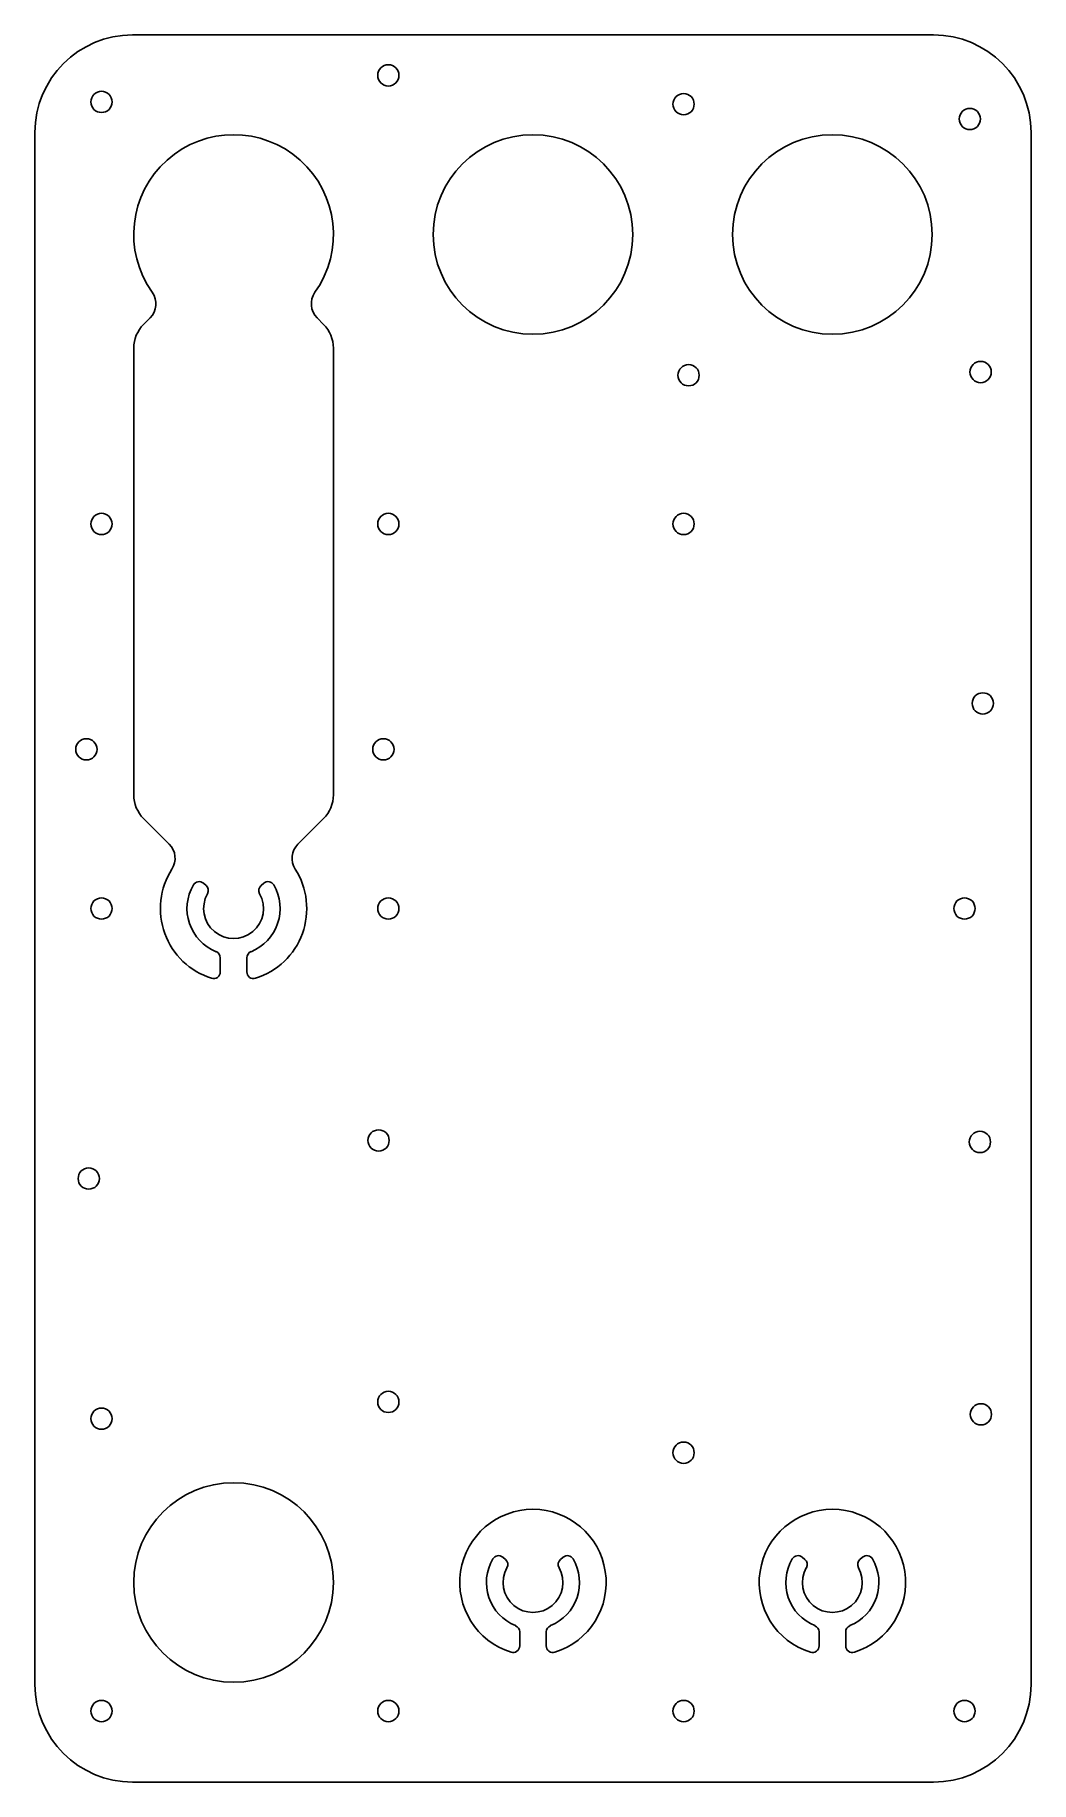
# Model space of a CAD drawing. Extents: x -18 to 132, y 42 to 305.
import ezdxf

# ---------------------------------------------------------------- set-up
doc = ezdxf.new("R2010")
doc.units = 0
doc.header["$MEASUREMENT"] = 0
doc.layers.add('VISIBLE', color=7, linetype='CONTINUOUS')

msp = doc.modelspace()

# ---------------------------------------------------------------- linework, layer by layer
at = {"layer": 'VISIBLE'}
for p, q in [((116.92, 304.65), (-3.44, 304.65)), ((-18.11, 56.68), (-18.11, 289.97)), ((131.6, 56.68), (131.6, 289.97)), ((-0.81, 262.1), (-1.79, 261.11)), ((24.29, 262.1), (25.28, 261.11)), ((-3.26, 257.58), (-3.26, 190.39)), ((26.74, 257.58), (26.74, 190.39)), ((-1.79, 186.86), (2.07, 182.99)), ((25.28, 186.86), (21.41, 182.99)), ((7.6, 176.8), (7.21, 177.13)), ((15.89, 176.8), (16.28, 177.13)), ((9.74, 163.78), (9.74, 165.91)), ((13.74, 163.78), (13.74, 165.91)), ((52.6, 75.48), (52.21, 75.8)), ((60.89, 75.48), (61.28, 75.8)), ((97.6, 75.48), (97.21, 75.8)), ((105.89, 75.48), (106.28, 75.8)), ((54.74, 62.46), (54.74, 64.58)), ((58.74, 62.46), (58.74, 64.58)), ((99.74, 62.46), (99.74, 64.58)), ((103.74, 62.46), (103.74, 64.58)), ((116.92, 42), (-3.44, 42))]:
    msp.add_line(p, q, dxfattribs=at)
for centre, radius in [((35, 298.57), 1.6), ((-8.11, 294.58), 1.6), ((79.37, 294.24), 1.6), ((122.4, 292.01), 1.6), ((56.74, 274.65), 15), ((101.74, 274.65), 15), ((80.12, 253.49), 1.6), ((124.02, 253.97), 1.6), ((-8.11, 231.13), 1.6), ((35, 231.13), 1.6), ((79.37, 231.13), 1.6), ((124.35, 204.15), 1.6), ((-10.38, 197.25), 1.6), ((34.26, 197.25), 1.6), ((-8.11, 173.32), 1.6), ((35, 173.32), 1.6), ((121.6, 173.32), 1.6), ((33.53, 138.45), 1.6), ((123.91, 138.23), 1.6), ((-10.02, 132.73), 1.6), ((35, 99.15), 1.6), ((-8.11, 96.63), 1.6), ((124.06, 97.28), 1.6), ((79.37, 91.51), 1.6), ((11.74, 72), 15), ((-8.11, 52.67), 1.6), ((35, 52.67), 1.6), ((79.37, 52.67), 1.6), ((121.6, 52.67), 1.6)]:
    msp.add_circle(centre, radius, dxfattribs=at)
for centre, radius, start, end in [((-3.44, 289.97), 14.68, 90, 180), ((116.92, 289.97), 14.68, 0, 90), ((11.74, 274.65), 15, 324.5941, 215.4059), ((-2.93, 264.22), 3, 315, 35.4059), ((26.42, 264.22), 3, 144.5941, 225), ((1.74, 257.58), 5, 135, 180), ((21.74, 257.58), 5, 0, 45), ((1.74, 190.39), 5, 180, 225), ((21.74, 190.39), 5, 315, 0), ((-0.05, 180.87), 3, 327.3736, 45), ((23.53, 180.87), 3, 135, 212.6264), ((11.74, 173.32), 11, 147.3736, 252.5424), ((11.74, 173.32), 11, 287.4576, 32.6264), ((11.74, 173.32), 7, 149.5941, 247.9757), ((6.57, 176.36), 1, 50, 149.5941), ((6.96, 176.03), 1, 330.4757, 50), ((11.74, 173.32), 7, 292.0243, 30.4059), ((16.53, 176.03), 1, 130, 209.5243), ((16.92, 176.36), 1, 30.4059, 130), ((11.74, 173.32), 4.5, 150.4757, 29.5243), ((8.74, 165.91), 1, 0, 67.9757), ((14.74, 165.91), 1, 112.0243, 180), ((8.74, 163.78), 1, 252.5424, 0), ((14.74, 163.78), 1, 180, 287.4576), ((56.74, 72), 11, 287.4576, 252.5424), ((101.74, 72), 11, 287.4576, 252.5424), ((56.74, 72), 7, 149.5941, 247.9757), ((51.57, 75.04), 1, 50, 149.5941), ((56.74, 72), 4.5, 150.4757, 29.5243), ((51.96, 74.71), 1, 330.4757, 50), ((56.74, 72), 7, 292.0243, 30.4059), ((61.53, 74.71), 1, 130, 209.5243), ((61.92, 75.04), 1, 30.4059, 130), ((101.74, 72), 7, 149.5941, 247.9757), ((96.57, 75.04), 1, 50, 149.5941), ((101.74, 72), 4.5, 150.4757, 29.5243), ((96.96, 74.71), 1, 330.4757, 50), ((101.74, 72), 7, 292.0243, 30.4059), ((106.53, 74.71), 1, 130, 209.5243), ((106.92, 75.04), 1, 30.4059, 130), ((53.74, 64.58), 1, 0, 67.9757), ((59.74, 64.58), 1, 112.0243, 180), ((98.74, 64.58), 1, 0, 67.9757), ((104.74, 64.58), 1, 112.0243, 180), ((53.74, 62.46), 1, 252.5424, 0), ((59.74, 62.46), 1, 180, 287.4576), ((98.74, 62.46), 1, 252.5424, 0), ((104.74, 62.46), 1, 180, 287.4576), ((-3.44, 56.68), 14.68, 180, 270), ((116.92, 56.68), 14.68, 270, 0)]:
    msp.add_arc(centre, radius, start, end, dxfattribs=at)

doc.saveas('drawing.dxf')
